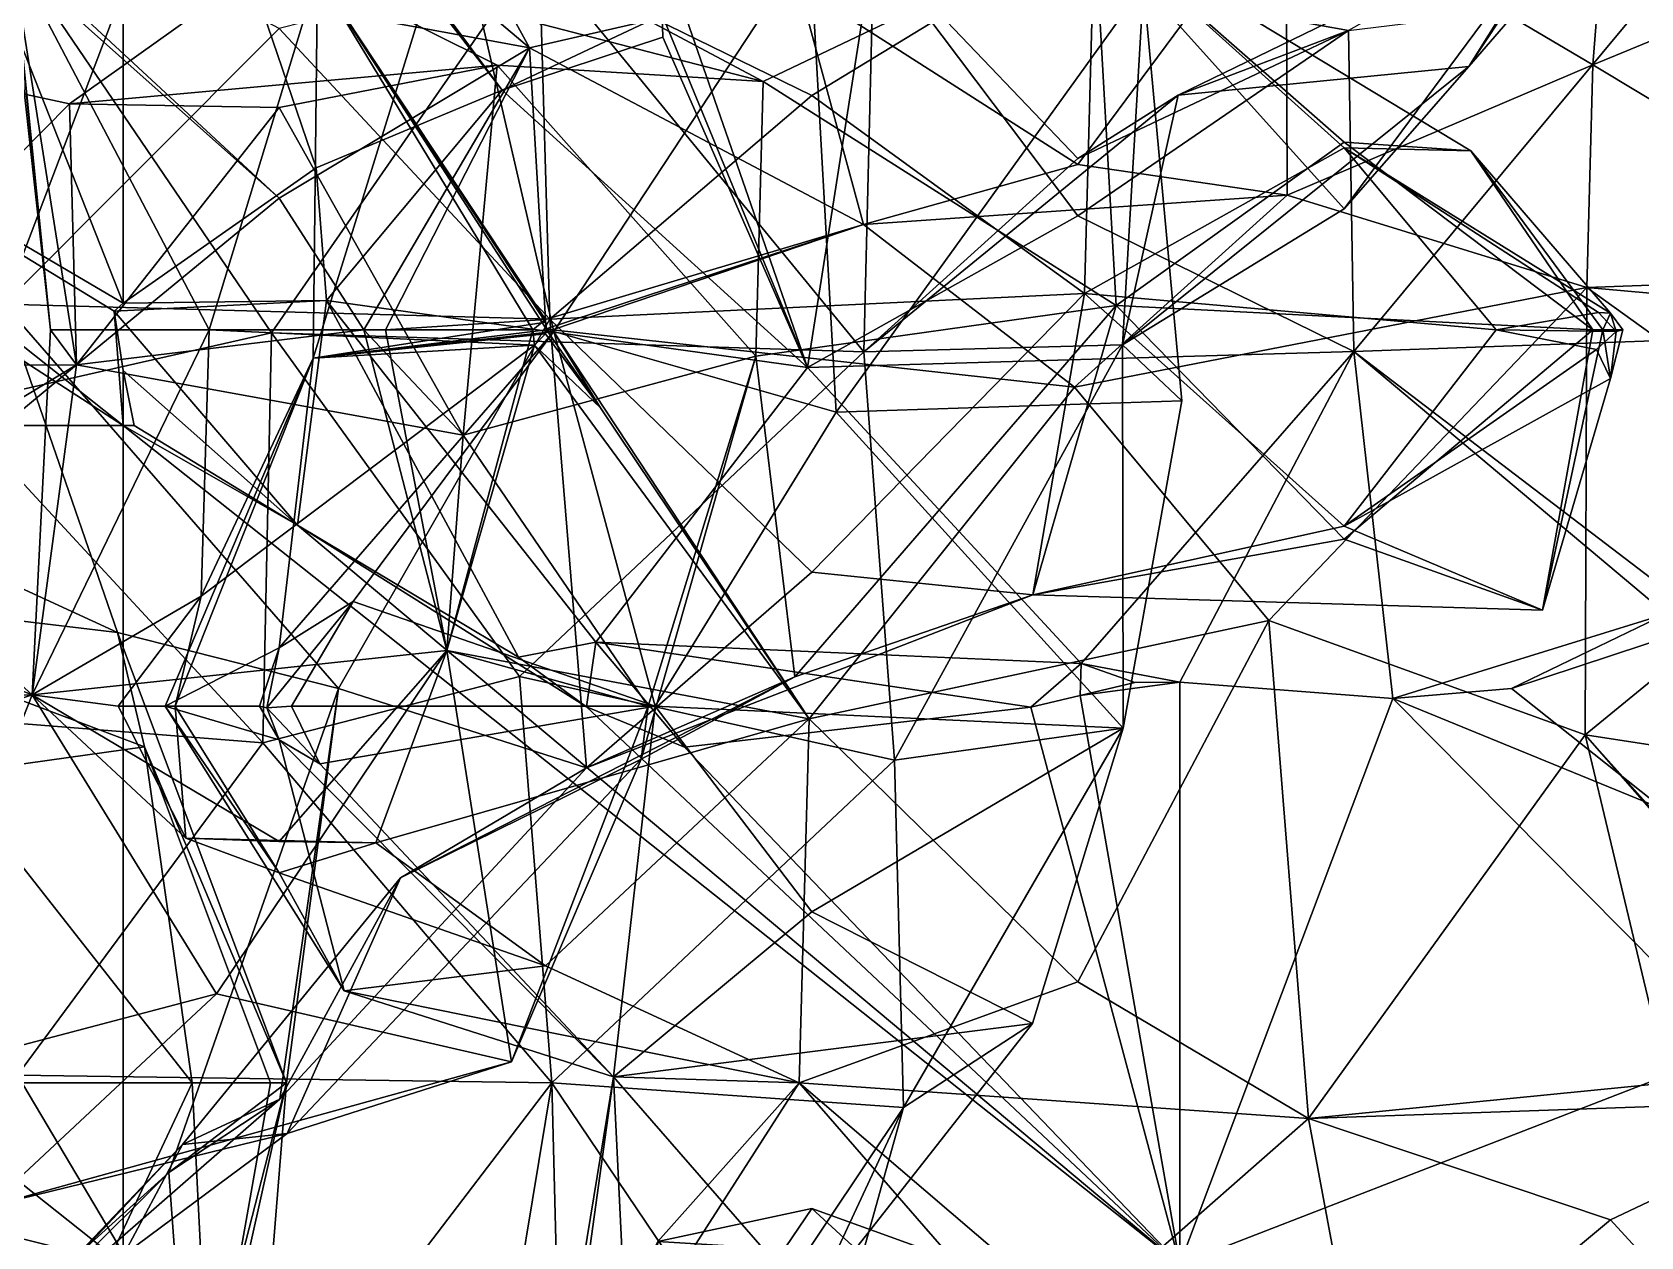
# Model space of a CAD drawing. Extents: x 290034 to 295698, y 4553723 to 4561693.
# Drawn here: x 293965.7 to 294041.8, y 4558596.7 to 4558653.7 of the extents above; entities that cross this region are included whole.
import ezdxf

# ---------------------------------------------------------------- set-up
doc = ezdxf.new("R2010")
doc.units = 0
doc.layers.add('Au_ppm_Pref_-_0_2', color=7, linetype='CONTINUOUS')

msp = doc.modelspace()

# ---------------------------------------------------------------- linework, layer by layer
at = {"layer": 'Au_ppm_Pref_-_0_2'}
for points in [[(293976.708, 4558675.925, 1900.851), (293964.893, 4558657.469, 1900.531), (293989.221, 4558652.992, 1898.735)], [(293976.708, 4558675.925, 1900.851), (293989.221, 4558652.992, 1898.735), (293979.833, 4558660.941, 1894.645)], [(293970, 4558674.096, 1946.34), (293970, 4558640.913, 1951.211), (293958.362, 4558670.403, 1946.239)], [(293970, 4558674.096, 1946.34), (293970.647, 4558674.287, 1946.31), (293987.924, 4558650.983, 1949.698)], [(293970, 4558674.096, 1946.34), (293979.135, 4558647.319, 1950.253), (293970, 4558640.913, 1951.211)], [(293970, 4558674.096, 1946.34), (293987.924, 4558650.983, 1949.698), (293979.135, 4558647.319, 1950.253)], [(293970.647, 4558674.287, 1946.31), (293995.504, 4558654.558, 1949.159), (293987.924, 4558650.983, 1949.698)], [(294025.022, 4558660.775, 1895.67), (294039.53, 4558652.185, 1900.219), (294041.285, 4558674.402, 1895.723)], [(294039.53, 4558652.185, 1900.219), (294053.964, 4558658.155, 1895.156), (294041.285, 4558674.402, 1895.723)], [(293958.362, 4558670.403, 1946.239), (293970, 4558640.913, 1951.211), (293941.773, 4558657.519, 1947.215)], [(294033.662, 4558652.11, 1931.171), (294046.381, 4558666.793, 1930.281), (294038.856, 4558659.971, 1936.368)], [(294046.381, 4558666.793, 1930.281), (294033.662, 4558652.11, 1931.171), (294038.592, 4558659.973, 1926.016)], [(294001.963, 4558655.93, 1894.26), (293979.833, 4558660.941, 1894.645), (293989.221, 4558652.992, 1898.735)], [(294025.022, 4558660.775, 1895.67), (294001.963, 4558655.93, 1894.26), (294015.176, 4558647.469, 1897.251)], [(294025.022, 4558660.775, 1895.67), (294015.176, 4558647.469, 1897.251), (294025.081, 4558646.026, 1901.439)], [(294025.022, 4558660.775, 1895.67), (294025.081, 4558646.026, 1901.439), (294039.53, 4558652.185, 1900.219)], [(293985.675, 4558659.871, 1913.969), (293978.984, 4558638.303, 1911.864), (293979.201, 4558656.466, 1905.962)], [(293990.379, 4558639.572, 1918.118), (293978.984, 4558638.303, 1911.864), (293985.675, 4558659.871, 1913.969)], [(294002.487, 4558657.977, 1917.689), (293990.379, 4558639.572, 1918.118), (293985.675, 4558659.871, 1913.969)], [(294038.592, 4558659.973, 1926.016), (294027.775, 4558645.379, 1926.251), (294018.282, 4558655.939, 1924.163)], [(294019.924, 4558650.754, 1936.22), (294038.856, 4558659.971, 1936.368), (294027.975, 4558653.816, 1941.754)], [(294019.924, 4558650.754, 1936.22), (294033.662, 4558652.11, 1931.171), (294038.856, 4558659.971, 1936.368)], [(294027.775, 4558645.379, 1926.251), (294038.592, 4558659.973, 1926.016), (294033.662, 4558652.11, 1931.171)], [(294015.958, 4558658.887, 1876.872), (294000.284, 4558651.407, 1881.826), (293989.693, 4558657.046, 1876.874)], [(293989.693, 4558657.046, 1876.874), (294002.577, 4558650.743, 1873.129), (294015.958, 4558658.887, 1876.872)], [(294000.284, 4558651.407, 1881.826), (294015.958, 4558658.887, 1876.872), (294016.99, 4558640.804, 1883.827)], [(294015.481, 4558641.365, 1871.937), (294015.958, 4558658.887, 1876.872), (294002.577, 4558650.743, 1873.129)], [(294027.775, 4558648.258, 1873.958), (294015.958, 4558658.887, 1876.872), (294015.481, 4558641.365, 1871.937)], [(294027.775, 4558648.258, 1873.958), (294033.763, 4558648.118, 1876.827), (294015.958, 4558658.887, 1876.872)], [(294015.958, 4558658.887, 1876.872), (294027.775, 4558648.53, 1879.786), (294016.99, 4558640.804, 1883.827)], [(294027.775, 4558648.53, 1879.786), (294015.958, 4558658.887, 1876.872), (294033.763, 4558648.118, 1876.827)], [(293989.526, 4558657.551, 1936.265), (294005.043, 4558638.607, 1937.056), (294005.515, 4558657.86, 1941.977)], [(294003.728, 4558635.754, 1922.5), (293990.379, 4558639.572, 1918.118), (294002.487, 4558657.977, 1917.689)], [(294005.515, 4558657.86, 1941.977), (294002.38, 4558637.86, 1947.279), (293995.453, 4558657.829, 1948.666)], [(294002.38, 4558637.86, 1947.279), (294005.515, 4558657.86, 1941.977), (294015.176, 4558645.037, 1943.955)], [(294003.728, 4558635.754, 1922.5), (294002.487, 4558657.977, 1917.689), (294018.282, 4558655.939, 1924.163)], [(294005.043, 4558638.607, 1937.056), (294015.176, 4558647.755, 1939.458), (294005.515, 4558657.86, 1941.977)], [(294027.975, 4558653.816, 1941.754), (294015.176, 4558645.037, 1943.955), (294005.515, 4558657.86, 1941.977)], [(294015.176, 4558647.755, 1939.458), (294027.975, 4558653.816, 1941.754), (294005.515, 4558657.86, 1941.977)], [(294053.964, 4558658.155, 1895.156), (294039.53, 4558652.185, 1900.219), (294056.038, 4558642.271, 1900.476)], [(293970, 4558635.115, 1952.063), (293939.52, 4558654.862, 1947.734), (293941.773, 4558657.519, 1947.215)], [(293941.773, 4558657.519, 1947.215), (293970, 4558640.913, 1951.211), (293969.577, 4558640.524, 1951.245)], [(293969.577, 4558640.524, 1951.245), (293970, 4558635.115, 1952.063), (293941.773, 4558657.519, 1947.215)], [(293952.633, 4558656.827, 1871.002), (293964.372, 4558640.862, 1870.401), (293970.675, 4558657.469, 1874.047)], [(293977.299, 4558657.358, 1882.737), (293955.383, 4558652.94, 1882.766), (293958.981, 4558657.469, 1879.56)], [(293955.383, 4558652.94, 1882.766), (293977.299, 4558657.358, 1882.737), (293967.456, 4558650.342, 1887.591)], [(293964.372, 4558640.862, 1870.401), (293977.379, 4558653.907, 1872.075), (293970.675, 4558657.469, 1874.047)], [(293966.559, 4558639.651, 1900.584), (293964.621, 4558657.245, 1900.584), (293964.779, 4558657.362, 1900.62)], [(293966.559, 4558639.651, 1900.584), (293964.779, 4558657.115, 1900.466), (293964.621, 4558657.245, 1900.584)], [(293964.779, 4558657.115, 1900.466), (293977.379, 4558645.874, 1898.51), (293964.893, 4558657.469, 1900.531)], [(293966.559, 4558639.651, 1900.584), (293964.779, 4558657.362, 1900.62), (293974.063, 4558639.651, 1902.147)], [(293964.779, 4558657.362, 1900.62), (293979.201, 4558656.466, 1905.962), (293974.063, 4558639.651, 1902.147)], [(293966.559, 4558639.651, 1900.584), (293967.795, 4558637.987, 1894.808), (293964.779, 4558657.115, 1900.466)], [(293964.779, 4558657.115, 1900.466), (293967.795, 4558637.987, 1894.808), (293977.379, 4558645.874, 1898.51)], [(293977.379, 4558645.874, 1898.51), (293989.221, 4558652.992, 1898.735), (293964.893, 4558657.469, 1900.531)], [(293989.526, 4558657.551, 1936.265), (293965.217, 4558656.873, 1936.113), (293977.021, 4558639.508, 1936.27)], [(293987.699, 4558652.173, 1888.014), (293967.456, 4558650.342, 1887.591), (293977.299, 4558657.358, 1882.737)], [(293989.526, 4558657.551, 1936.265), (293977.021, 4558639.508, 1936.27), (294005.043, 4558638.607, 1937.056)], [(293977.299, 4558657.358, 1882.737), (294000.284, 4558651.407, 1881.826), (293987.699, 4558652.173, 1888.014)], [(294000.284, 4558651.407, 1881.826), (293977.299, 4558657.358, 1882.737), (293989.693, 4558657.046, 1876.874)], [(293995.453, 4558657.829, 1948.666), (294002.38, 4558637.86, 1947.279), (293995.504, 4558654.558, 1949.159)], [(293961.84, 4558636.062, 1932.862), (293977.021, 4558639.508, 1936.27), (293965.217, 4558656.873, 1936.113)], [(293989.382, 4558639.651, 1906.242), (293974.063, 4558639.651, 1902.147), (293979.201, 4558656.466, 1905.962)], [(293977.379, 4558653.907, 1872.075), (293990.184, 4558640.145, 1870.978), (293989.693, 4558657.046, 1876.874)], [(293989.978, 4558640.017, 1906.645), (293979.201, 4558656.466, 1905.962), (293978.984, 4558638.303, 1911.864)], [(293989.978, 4558640.017, 1906.645), (293990.01, 4558639.696, 1906.523), (293979.201, 4558656.466, 1905.962)], [(293989.978, 4558640.142, 1906.36), (293989.382, 4558639.651, 1906.242), (293979.201, 4558656.466, 1905.962)], [(293990.01, 4558639.696, 1906.523), (293989.978, 4558640.142, 1906.36), (293979.201, 4558656.466, 1905.962)], [(293989.693, 4558657.046, 1876.874), (293990.184, 4558640.145, 1870.978), (294002.577, 4558650.743, 1873.129)], [(294005.022, 4558644.627, 1901.09), (294001.963, 4558655.93, 1894.26), (293989.221, 4558652.992, 1898.735)], [(294005.022, 4558644.627, 1901.09), (294015.176, 4558647.469, 1897.251), (294001.963, 4558655.93, 1894.26)], [(294018.282, 4558655.939, 1924.163), (294020.09, 4558636.293, 1924.341), (294003.728, 4558635.754, 1922.5)], [(294017.279, 4558638.937, 1930.168), (294018.282, 4558655.939, 1924.163), (294027.775, 4558645.379, 1926.251)], [(294017.279, 4558638.937, 1930.168), (294020.09, 4558636.293, 1924.341), (294018.282, 4558655.939, 1924.163)], [(294042.33, 4558655.574, 1946.545), (294028.221, 4558638.624, 1947.727), (294027.975, 4558653.816, 1941.754)], [(294042.33, 4558655.574, 1946.545), (294053.026, 4558639.506, 1949.274), (294028.221, 4558638.624, 1947.727)], [(293970, 4558635.115, 1952.063), (293920, 4558635.115, 1951.557), (293939.52, 4558654.862, 1947.734)], [(293987.924, 4558650.983, 1949.698), (293995.504, 4558654.558, 1949.159), (293995.527, 4558653.501, 1949.314)], [(293995.504, 4558654.558, 1949.159), (294002.38, 4558637.86, 1947.279), (293995.527, 4558653.501, 1949.314)], [(293964.372, 4558640.862, 1870.401), (293990.184, 4558640.145, 1870.978), (293977.379, 4558653.907, 1872.075)], [(294002.38, 4558637.86, 1947.279), (293987.924, 4558650.983, 1949.698), (293995.527, 4558653.501, 1949.314)], [(294028.221, 4558638.624, 1947.727), (294015.176, 4558645.037, 1943.955), (294027.975, 4558653.816, 1941.754)], [(294027.975, 4558653.816, 1941.754), (294015.176, 4558647.755, 1939.458), (294019.924, 4558650.754, 1936.22)], [(293955.383, 4558652.94, 1882.766), (293967.456, 4558650.342, 1887.591), (293955.169, 4558637.911, 1887.961)], [(293981.38, 4558639.651, 1898.698), (293989.221, 4558652.992, 1898.735), (293977.379, 4558645.874, 1898.51)], [(293982.415, 4558639.651, 1900.584), (293989.221, 4558652.992, 1898.735), (293981.38, 4558639.651, 1898.698)], [(293989.978, 4558640.142, 1906.36), (293989.221, 4558652.992, 1898.735), (293982.415, 4558639.651, 1900.584)], [(293989.978, 4558640.142, 1906.36), (294005.022, 4558644.627, 1901.09), (293989.221, 4558652.992, 1898.735)], [(293967.456, 4558650.342, 1887.591), (293987.699, 4558652.173, 1888.014), (293977.379, 4558650.171, 1892.212)], [(293987.699, 4558652.173, 1888.014), (293986.085, 4558634.664, 1893.057), (293977.379, 4558650.171, 1892.212)], [(293987.699, 4558652.173, 1888.014), (293999.933, 4558638.397, 1887.775), (293986.085, 4558634.664, 1893.057)], [(293999.933, 4558638.397, 1887.775), (293987.699, 4558652.173, 1888.014), (294000.284, 4558651.407, 1881.826)], [(294017.279, 4558638.937, 1930.168), (294033.662, 4558652.11, 1931.171), (294019.924, 4558650.754, 1936.22)], [(294017.279, 4558638.937, 1930.168), (294027.775, 4558645.379, 1926.251), (294033.662, 4558652.11, 1931.171)], [(294039.253, 4558641.658, 1907.239), (294039.53, 4558652.185, 1900.219), (294025.081, 4558646.026, 1901.439)], [(294039.253, 4558641.658, 1907.239), (294056.038, 4558642.271, 1900.476), (294039.53, 4558652.185, 1900.219)], [(293999.933, 4558638.397, 1887.775), (294000.284, 4558651.407, 1881.826), (294016.99, 4558640.804, 1883.827)], [(293967.795, 4558637.987, 1894.808), (293955.169, 4558637.911, 1887.961), (293967.456, 4558650.342, 1887.591)], [(293967.795, 4558637.987, 1894.808), (293967.456, 4558650.342, 1887.591), (293977.379, 4558650.171, 1892.212)], [(293979.624, 4558641.036, 1949.44), (293979.135, 4558647.319, 1950.253), (293987.924, 4558650.983, 1949.698)], [(294002.38, 4558637.86, 1947.279), (293979.624, 4558641.036, 1949.44), (293987.924, 4558650.983, 1949.698)], [(294002.577, 4558650.743, 1873.129), (293990.184, 4558640.145, 1870.978), (294015.481, 4558641.365, 1871.937)], [(294017.279, 4558638.937, 1930.168), (294019.924, 4558650.754, 1936.22), (294005.043, 4558638.607, 1937.056)], [(294005.043, 4558638.607, 1937.056), (294019.924, 4558650.754, 1936.22), (294015.176, 4558647.755, 1939.458)], [(293967.795, 4558637.987, 1894.808), (293977.379, 4558650.171, 1892.212), (293986.085, 4558634.664, 1893.057)], [(294027.775, 4558648.258, 1873.958), (294015.481, 4558641.365, 1871.937), (294034.965, 4558639.651, 1870.887)], [(294039.544, 4558639.651, 1882.658), (294016.99, 4558640.804, 1883.827), (294027.775, 4558648.53, 1879.786)], [(294027.775, 4558648.53, 1879.786), (294033.763, 4558648.118, 1876.827), (294039.544, 4558639.651, 1882.658)], [(294027.775, 4558648.258, 1873.958), (294034.965, 4558639.651, 1870.887), (294039.802, 4558640.46, 1870.887)], [(294027.775, 4558648.258, 1873.958), (294039.802, 4558640.46, 1870.887), (294040.375, 4558640.436, 1871.149)], [(294027.775, 4558648.258, 1873.958), (294040.375, 4558640.436, 1871.149), (294033.763, 4558648.118, 1876.827)], [(294033.763, 4558648.118, 1876.827), (294040.01, 4558639.651, 1876.827), (294039.544, 4558639.651, 1882.658)], [(294040.375, 4558640.436, 1871.149), (294040.01, 4558639.651, 1876.827), (294033.763, 4558648.118, 1876.827)], [(293979.135, 4558647.319, 1950.253), (293979.624, 4558641.036, 1949.44), (293970, 4558640.913, 1951.211)], [(294025.081, 4558646.026, 1901.439), (294015.176, 4558647.469, 1897.251), (294005.022, 4558644.627, 1901.09)], [(293967.795, 4558637.987, 1894.808), (293981.38, 4558639.651, 1898.698), (293977.379, 4558645.874, 1898.51)], [(294005.022, 4558644.627, 1901.09), (294015.005, 4558636.934, 1903.813), (294025.081, 4558646.026, 1901.439)], [(294039.253, 4558641.658, 1907.239), (294025.081, 4558646.026, 1901.439), (294015.005, 4558636.934, 1903.813)], [(294002.38, 4558637.86, 1947.279), (294015.176, 4558645.037, 1943.955), (294028.221, 4558638.624, 1947.727)], [(293989.978, 4558640.142, 1906.36), (293990.01, 4558639.696, 1906.523), (294005.022, 4558644.627, 1901.09)], [(293990.317, 4558639.651, 1906.523), (294005.022, 4558644.627, 1901.09), (293990.01, 4558639.696, 1906.523)], [(293990.317, 4558639.651, 1906.523), (294015.005, 4558636.934, 1903.813), (294005.022, 4558644.627, 1901.09)], [(294039.253, 4558641.658, 1907.239), (294065.909, 4558639.263, 1906.448), (294056.038, 4558642.271, 1900.476)], [(294002.577, 4558628.177, 1873.002), (294015.481, 4558641.365, 1871.937), (293990.184, 4558640.145, 1870.978)], [(294002.577, 4558628.177, 1873.002), (294013.036, 4558627.099, 1877.558), (294015.481, 4558641.365, 1871.937)], [(294015.481, 4558641.365, 1871.937), (294013.036, 4558627.099, 1877.558), (294027.775, 4558630.354, 1873.728)], [(294039.253, 4558641.658, 1907.239), (294015.005, 4558636.934, 1903.813), (294024.211, 4558625.897, 1907.583)], [(294034.965, 4558639.651, 1870.887), (294015.481, 4558641.365, 1871.937), (294027.775, 4558630.354, 1873.728)], [(294039.253, 4558641.658, 1907.239), (294024.211, 4558625.897, 1907.583), (294039.167, 4558620.481, 1911.649)], [(294039.253, 4558641.658, 1907.239), (294039.167, 4558620.481, 1911.649), (294052.974, 4558631.78, 1909.839)], [(294039.253, 4558641.658, 1907.239), (294052.974, 4558631.78, 1909.839), (294065.909, 4558639.263, 1906.448)], [(293969.732, 4558625.324, 1863.697), (293964.372, 4558640.862, 1870.401), (293952.563, 4558633.232, 1864.31)], [(293980.185, 4558622.665, 1870.066), (293964.372, 4558640.862, 1870.401), (293969.732, 4558625.324, 1863.697)], [(293980.185, 4558622.665, 1870.066), (293990.184, 4558640.145, 1870.978), (293964.372, 4558640.862, 1870.401)], [(293969.577, 4558640.524, 1951.245), (293979.624, 4558641.036, 1949.44), (293978.249, 4558630.403, 1951.597)], [(293979.624, 4558641.036, 1949.44), (293969.577, 4558640.524, 1951.245), (293970, 4558640.913, 1951.211)], [(293969.577, 4558640.524, 1951.245), (293970, 4558637.719, 1951.68), (293970, 4558635.115, 1952.063)], [(293970, 4558637.719, 1951.68), (293969.577, 4558640.524, 1951.245), (293978.249, 4558630.403, 1951.597)], [(293978.249, 4558630.403, 1951.597), (293979.624, 4558641.036, 1949.44), (293988.7, 4558624.157, 1950.981)], [(293979.624, 4558641.036, 1949.44), (293992.371, 4558624.867, 1950.238), (293988.7, 4558624.157, 1950.981)], [(294002.38, 4558637.86, 1947.279), (293992.371, 4558624.867, 1950.238), (293979.624, 4558641.036, 1949.44)], [(294001.777, 4558623.222, 1882.633), (293999.933, 4558638.397, 1887.775), (294016.99, 4558640.804, 1883.827)], [(294001.777, 4558623.222, 1882.633), (294016.99, 4558640.804, 1883.827), (294013.036, 4558627.099, 1877.558)], [(294013.036, 4558627.099, 1877.558), (294016.99, 4558640.804, 1883.827), (294027.775, 4558629.74, 1880.13)], [(294027.775, 4558629.74, 1880.13), (294016.99, 4558640.804, 1883.827), (294039.544, 4558639.651, 1882.658)], [(294039.802, 4558640.46, 1870.887), (294034.965, 4558639.651, 1870.887), (294040.643, 4558639.574, 1870.633)], [(294039.802, 4558640.46, 1870.887), (294040.643, 4558639.574, 1870.633), (294040.375, 4558640.436, 1871.149)], [(294040.375, 4558640.436, 1871.149), (294040.952, 4558639.651, 1871.16), (294040.01, 4558639.651, 1876.827)], [(294040.375, 4558640.436, 1871.149), (294040.643, 4558639.574, 1870.633), (294040.952, 4558639.651, 1871.16)], [(293966.559, 4558639.651, 1900.584), (293974.063, 4558639.651, 1902.147), (293965.699, 4558622.38, 1900.017)], [(293966.559, 4558639.651, 1900.584), (293965.699, 4558622.38, 1900.017), (293967.795, 4558637.987, 1894.808)], [(293974.063, 4558639.651, 1902.147), (293973.695, 4558627.042, 1906.523), (293965.699, 4558622.38, 1900.017)], [(293967.795, 4558637.987, 1894.808), (293986.085, 4558634.664, 1893.057), (293981.38, 4558639.651, 1898.698)], [(293989.459, 4558638.918, 1906.523), (293973.695, 4558627.042, 1906.523), (293974.063, 4558639.651, 1902.147)], [(293989.459, 4558638.918, 1906.523), (293974.063, 4558639.651, 1902.147), (293989.382, 4558639.651, 1906.242)], [(293990.026, 4558639.651, 1906.546), (293989.978, 4558640.017, 1906.645), (293978.984, 4558638.303, 1911.864)], [(293989.978, 4558639.457, 1906.588), (293990.026, 4558639.651, 1906.546), (293978.984, 4558638.303, 1911.864)], [(293980.185, 4558622.665, 1870.066), (293991.919, 4558618.912, 1876.018), (293990.184, 4558640.145, 1870.978)], [(293982.415, 4558639.651, 1900.584), (293981.38, 4558639.651, 1898.698), (293985.308, 4558624.475, 1900.883)], [(293985.308, 4558624.475, 1900.883), (293981.38, 4558639.651, 1898.698), (293986.085, 4558634.664, 1893.057)], [(293989.978, 4558640.142, 1906.36), (293982.415, 4558639.651, 1900.584), (293989.382, 4558639.651, 1906.242)], [(293989.382, 4558639.651, 1906.242), (293982.415, 4558639.651, 1900.584), (293985.308, 4558624.475, 1900.883)], [(293989.459, 4558638.918, 1906.523), (293989.382, 4558639.651, 1906.242), (293985.308, 4558624.475, 1900.883)], [(293990.01, 4558639.696, 1906.523), (293989.978, 4558640.017, 1906.645), (293990.026, 4558639.651, 1906.546)], [(293992.586, 4558635.962, 1906.523), (293990.026, 4558639.651, 1906.546), (293989.978, 4558639.457, 1906.588)], [(293990.01, 4558639.696, 1906.523), (293990.026, 4558639.651, 1906.546), (293990.317, 4558639.651, 1906.523)], [(293990.317, 4558639.651, 1906.523), (293990.026, 4558639.651, 1906.546), (293992.586, 4558635.962, 1906.523)], [(293990.184, 4558640.145, 1870.978), (293991.919, 4558618.912, 1876.018), (294002.577, 4558628.177, 1873.002)], [(293990.317, 4558639.651, 1906.523), (293992.586, 4558635.962, 1906.523), (294002.462, 4558621.242, 1906.184)], [(293990.317, 4558639.651, 1906.523), (294002.462, 4558621.242, 1906.184), (294015.005, 4558636.934, 1903.813)], [(294034.965, 4558639.651, 1870.887), (294027.775, 4558630.354, 1873.728), (294039.712, 4558638.713, 1870.887)], [(294037.156, 4558626.385, 1876.827), (294027.775, 4558629.74, 1880.13), (294039.544, 4558639.651, 1882.658)], [(294034.965, 4558639.651, 1870.887), (294039.712, 4558638.713, 1870.887), (294040.643, 4558639.574, 1870.633)], [(294040.375, 4558637.349, 1871.655), (294037.156, 4558626.385, 1876.827), (294040.01, 4558639.651, 1876.827)], [(294040.01, 4558639.651, 1876.827), (294037.156, 4558626.385, 1876.827), (294039.544, 4558639.651, 1882.658)], [(294040.375, 4558637.349, 1871.655), (294040.01, 4558639.651, 1876.827), (294040.952, 4558639.651, 1871.16)], [(294040.643, 4558639.574, 1870.633), (294040.375, 4558637.349, 1871.655), (294040.952, 4558639.651, 1871.16)], [(293961.84, 4558636.062, 1932.862), (293976.602, 4558620.105, 1931.223), (293977.021, 4558639.508, 1936.27)], [(293989.459, 4558638.918, 1906.523), (293978.984, 4558638.303, 1911.864), (293973.695, 4558627.042, 1906.523)], [(293977.021, 4558639.508, 1936.27), (293976.602, 4558620.105, 1931.223), (293988.745, 4558623.239, 1935.699)], [(294005.043, 4558638.607, 1937.056), (293977.021, 4558639.508, 1936.27), (293988.745, 4558623.239, 1935.699)], [(293990.379, 4558639.572, 1918.118), (293980.889, 4558626.797, 1918.402), (293977.379, 4558624.592, 1917.482)], [(293990.379, 4558639.572, 1918.118), (293977.379, 4558624.592, 1917.482), (293978.984, 4558638.303, 1911.864)], [(293989.459, 4558638.918, 1906.523), (293989.978, 4558639.457, 1906.588), (293978.984, 4558638.303, 1911.864)], [(293995.175, 4558621.833, 1921.891), (293980.889, 4558626.797, 1918.402), (293990.379, 4558639.572, 1918.118)], [(293989.459, 4558638.918, 1906.523), (293985.308, 4558624.475, 1900.883), (294002.462, 4558621.242, 1906.184)], [(293992.586, 4558635.962, 1906.523), (293989.978, 4558639.457, 1906.588), (293989.459, 4558638.918, 1906.523)], [(293989.459, 4558638.918, 1906.523), (294002.462, 4558621.242, 1906.184), (293992.586, 4558635.962, 1906.523)], [(293995.175, 4558621.833, 1921.891), (293990.379, 4558639.572, 1918.118), (294003.728, 4558635.754, 1922.5)], [(294017.279, 4558638.937, 1930.168), (294005.043, 4558638.607, 1937.056), (294006.498, 4558619.273, 1930.963)], [(294017.279, 4558638.937, 1930.168), (294006.498, 4558619.273, 1930.963), (294017.311, 4558620.801, 1924.118)], [(294017.279, 4558638.937, 1930.168), (294017.311, 4558620.801, 1924.118), (294020.09, 4558636.293, 1924.341)], [(294053.026, 4558639.506, 1949.274), (294043.797, 4558626.748, 1950.755), (294028.221, 4558638.624, 1947.727)], [(294040.643, 4558639.574, 1870.633), (294039.712, 4558638.713, 1870.887), (294040.375, 4558637.349, 1871.655)], [(293977.379, 4558624.592, 1917.482), (293971.985, 4558621.833, 1912.463), (293978.984, 4558638.303, 1911.864)], [(293978.984, 4558638.303, 1911.864), (293971.985, 4558621.833, 1912.463), (293972.457, 4558621.833, 1908.843)], [(293973.695, 4558627.042, 1906.523), (293978.984, 4558638.303, 1911.864), (293972.457, 4558621.833, 1908.843)], [(293999.933, 4558638.397, 1887.775), (293994.832, 4558621.833, 1893.67), (293986.085, 4558634.664, 1893.057)], [(294005.043, 4558638.607, 1937.056), (293988.745, 4558623.239, 1935.699), (294006.498, 4558619.273, 1930.963)], [(293999.933, 4558638.397, 1887.775), (293994.51, 4558619.324, 1888.184), (293994.832, 4558621.833, 1893.67)], [(293994.51, 4558619.324, 1888.184), (293999.933, 4558638.397, 1887.775), (294001.777, 4558623.222, 1882.633)], [(294002.38, 4558637.86, 1947.279), (294028.221, 4558638.624, 1947.727), (294015.32, 4558623.848, 1950.637)], [(294015.32, 4558623.848, 1950.637), (294028.221, 4558638.624, 1947.727), (294020, 4558622.974, 1950.807)], [(294020, 4558622.974, 1950.807), (294028.221, 4558638.624, 1947.727), (294030.078, 4558622.194, 1950.957)], [(294040.375, 4558637.349, 1871.655), (294039.712, 4558638.713, 1870.887), (294027.775, 4558630.354, 1873.728)], [(294028.221, 4558638.624, 1947.727), (294043.003, 4558626.205, 1950.791), (294030.078, 4558622.194, 1950.957)], [(294028.221, 4558638.624, 1947.727), (294043.797, 4558626.748, 1950.755), (294043.003, 4558626.205, 1950.791)], [(293967.795, 4558637.987, 1894.808), (293957.681, 4558629.612, 1894.645), (293952.18, 4558628.541, 1892.409)], [(293967.795, 4558637.987, 1894.808), (293952.18, 4558628.541, 1892.409), (293955.169, 4558637.911, 1887.961)], [(293957.681, 4558629.612, 1894.645), (293967.795, 4558637.987, 1894.808), (293965.699, 4558622.38, 1900.017)], [(293970.526, 4558635.115, 1952.062), (293970, 4558635.115, 1952.063), (293970, 4558637.719, 1951.68)], [(293970.526, 4558635.115, 1952.062), (293970, 4558637.719, 1951.68), (293978.249, 4558630.403, 1951.597)], [(294002.38, 4558637.86, 1947.279), (294015.32, 4558623.848, 1950.637), (293992.371, 4558624.867, 1950.238)], [(294040.375, 4558637.349, 1871.655), (294027.775, 4558630.354, 1873.728), (294037.156, 4558626.385, 1876.827)], [(294024.211, 4558625.897, 1907.583), (294015.005, 4558636.934, 1903.813), (294002.462, 4558621.242, 1906.184)], [(293961.84, 4558636.062, 1932.862), (293953.386, 4558621.953, 1932.167), (293976.602, 4558620.105, 1931.223)], [(294003.728, 4558635.754, 1922.5), (294020.09, 4558636.293, 1924.341), (294017.311, 4558620.801, 1924.118)], [(293970, 4558595.43, 1949.529), (293930.319, 4558605.408, 1952.909), (293920, 4558635.115, 1951.557)], [(293920, 4558635.115, 1951.557), (293970, 4558635.115, 1952.063), (293970, 4558595.43, 1949.529)], [(293978.249, 4558630.403, 1951.597), (293970, 4558635.115, 1952.063), (293970.526, 4558635.115, 1952.062)], [(294020, 4558595.43, 1948.179), (293970, 4558635.115, 1952.063), (293978.249, 4558630.403, 1951.597)], [(294020, 4558595.43, 1948.179), (293970, 4558595.43, 1949.529), (293970, 4558635.115, 1952.063)], [(293995.175, 4558621.833, 1921.891), (294003.728, 4558635.754, 1922.5), (294017.311, 4558620.801, 1924.118)], [(293985.308, 4558624.475, 1900.883), (293986.085, 4558634.664, 1893.057), (293994.832, 4558621.833, 1893.67)], [(293950.66, 4558627.593, 1857.809), (293969.732, 4558625.324, 1863.697), (293952.563, 4558633.232, 1864.31)], [(294057.76, 4558617.624, 1907.376), (294052.974, 4558631.78, 1909.839), (294039.167, 4558620.481, 1911.649)], [(293988.7, 4558624.157, 1950.981), (293991.919, 4558621.798, 1950.75), (293978.249, 4558630.403, 1951.597)], [(294020, 4558595.43, 1948.179), (293978.249, 4558630.403, 1951.597), (293991.919, 4558621.798, 1950.75)], [(294013.036, 4558627.099, 1877.558), (294037.156, 4558626.385, 1876.827), (294027.775, 4558630.354, 1873.728)], [(294013.036, 4558627.099, 1877.558), (294027.775, 4558629.74, 1880.13), (294037.156, 4558626.385, 1876.827)], [(293952.18, 4558627.664, 1896.588), (293957.681, 4558629.612, 1894.645), (293965.699, 4558622.38, 1900.017)], [(294002.577, 4558628.177, 1873.002), (293991.919, 4558618.912, 1876.018), (294013.036, 4558627.099, 1877.558)], [(293946.211, 4558621.833, 1897.458), (293952.18, 4558627.664, 1896.588), (293965.699, 4558622.38, 1900.017)], [(293971.009, 4558619.906, 1859.009), (293969.732, 4558625.324, 1863.697), (293950.66, 4558627.593, 1857.809)], [(293971.009, 4558619.906, 1859.009), (293950.66, 4558627.593, 1857.809), (293961.777, 4558618.625, 1854.213)], [(293969.761, 4558621.833, 1906.523), (293965.699, 4558622.38, 1900.017), (293973.695, 4558627.042, 1906.523)], [(293969.761, 4558621.833, 1906.523), (293973.695, 4558627.042, 1906.523), (293972.457, 4558621.833, 1908.843)], [(293977.966, 4558621.833, 1918.679), (293976.801, 4558621.757, 1918.559), (293980.889, 4558626.797, 1918.402)], [(293980.889, 4558626.797, 1918.402), (293976.801, 4558621.757, 1918.559), (293977.379, 4558624.592, 1917.482)], [(293995.175, 4558621.833, 1921.891), (293977.966, 4558621.833, 1918.679), (293980.889, 4558626.797, 1918.402)], [(294001.777, 4558623.222, 1882.633), (294013.036, 4558627.099, 1877.558), (293991.919, 4558618.912, 1876.018)], [(294024.211, 4558625.897, 1907.583), (294002.462, 4558621.242, 1906.184), (294015.176, 4558608.789, 1908.115)], [(294026.082, 4558602.329, 1913.179), (294024.211, 4558625.897, 1907.583), (294015.176, 4558608.789, 1908.115)], [(294026.082, 4558602.329, 1913.179), (294039.167, 4558620.481, 1911.649), (294024.211, 4558625.897, 1907.583)], [(294030.078, 4558622.194, 1950.957), (294043.003, 4558626.205, 1950.791), (294035.684, 4558622.667, 1951.128)], [(294043.003, 4558626.205, 1950.791), (294043.578, 4558625.28, 1950.757), (294035.684, 4558622.667, 1951.128)], [(293980.185, 4558622.665, 1870.066), (293969.732, 4558625.324, 1863.697), (293977.73, 4558604.008, 1864.818)], [(293977.73, 4558604.008, 1864.818), (293969.732, 4558625.324, 1863.697), (293971.009, 4558619.906, 1859.009)], [(294042.897, 4558616.942, 1950.742), (294035.684, 4558622.667, 1951.128), (294043.578, 4558625.28, 1950.757)], [(293985.308, 4558624.475, 1900.883), (293965.699, 4558622.38, 1900.017), (293977.379, 4558615.432, 1904.39)], [(293985.308, 4558624.475, 1900.883), (293974.417, 4558608.223, 1897.785), (293965.699, 4558622.38, 1900.017)], [(293977.379, 4558624.592, 1917.482), (293976.452, 4558621.833, 1917.965), (293971.985, 4558621.833, 1912.463)], [(293988.38, 4558605.008, 1894.369), (293974.417, 4558608.223, 1897.785), (293985.308, 4558624.475, 1900.883)], [(293976.801, 4558621.757, 1918.559), (293976.452, 4558621.833, 1917.965), (293977.379, 4558624.592, 1917.482)], [(293981.953, 4558615.364, 1906.523), (293985.308, 4558624.475, 1900.883), (293977.379, 4558615.432, 1904.39)], [(293981.953, 4558615.364, 1906.523), (294002.462, 4558621.242, 1906.184), (293985.308, 4558624.475, 1900.883)], [(293988.38, 4558605.008, 1894.369), (293985.308, 4558624.475, 1900.883), (293994.832, 4558621.833, 1893.67)], [(293992.371, 4558624.867, 1950.238), (293991.919, 4558621.798, 1950.75), (293988.7, 4558624.157, 1950.981)], [(293991.919, 4558621.798, 1950.75), (293992.371, 4558624.867, 1950.238), (293996.565, 4558619.899, 1950.559)], [(293996.565, 4558619.899, 1950.559), (293992.371, 4558624.867, 1950.238), (294012.953, 4558621.792, 1950.708)], [(294012.953, 4558621.792, 1950.708), (293992.371, 4558624.867, 1950.238), (294015.32, 4558623.848, 1950.637)], [(294012.953, 4558621.792, 1950.708), (294015.32, 4558623.848, 1950.637), (294015.273, 4558622.337, 1950.756)], [(294015.32, 4558623.848, 1950.637), (294017.863, 4558622.962, 1950.81), (294015.273, 4558622.337, 1950.756)], [(294017.863, 4558622.962, 1950.81), (294015.32, 4558623.848, 1950.637), (294020, 4558622.974, 1950.807)], [(293976.602, 4558620.105, 1931.223), (293990.285, 4558604.015, 1931.137), (293988.745, 4558623.239, 1935.699)], [(293983.124, 4558613.707, 1882.766), (293994.51, 4558619.324, 1888.184), (294001.777, 4558623.222, 1882.633)], [(293991.919, 4558618.912, 1876.018), (293983.124, 4558613.707, 1882.766), (294001.777, 4558623.222, 1882.633)], [(294006.498, 4558619.273, 1930.963), (293988.745, 4558623.239, 1935.699), (293990.285, 4558604.015, 1931.137)], [(294020, 4558622.974, 1950.807), (294015.273, 4558622.337, 1950.756), (294017.863, 4558622.962, 1950.81)], [(294020, 4558622.974, 1950.807), (294020, 4558595.43, 1948.179), (294015.273, 4558622.337, 1950.756)], [(294030.078, 4558622.194, 1950.957), (294020, 4558595.43, 1948.179), (294020, 4558622.974, 1950.807)], [(293946.211, 4558621.833, 1897.458), (293965.699, 4558622.38, 1900.017), (293952.18, 4558617.921, 1895.949)], [(293965.699, 4558622.38, 1900.017), (293958.441, 4558604.015, 1897.632), (293952.18, 4558617.921, 1895.949)], [(293974.417, 4558608.223, 1897.785), (293958.441, 4558604.015, 1897.632), (293965.699, 4558622.38, 1900.017)], [(293969.761, 4558621.833, 1906.523), (293972.958, 4558615.581, 1906.523), (293965.699, 4558622.38, 1900.017)], [(293972.958, 4558615.581, 1906.523), (293977.379, 4558615.432, 1904.39), (293965.699, 4558622.38, 1900.017)], [(293972.162, 4558599.761, 1870.887), (293977.415, 4558603.232, 1876.745), (293980.185, 4558622.665, 1870.066)], [(293980.185, 4558622.665, 1870.066), (293977.73, 4558604.008, 1864.818), (293972.162, 4558599.761, 1870.887)], [(293980.185, 4558622.665, 1870.066), (293977.415, 4558603.232, 1876.745), (293991.919, 4558618.912, 1876.018)], [(294020, 4558595.43, 1948.179), (294012.953, 4558621.792, 1950.708), (294015.273, 4558622.337, 1950.756)], [(294046.439, 4558605.685, 1949.747), (294020, 4558595.43, 1948.179), (294030.078, 4558622.194, 1950.957)], [(294035.684, 4558622.667, 1951.128), (294042.897, 4558616.942, 1950.742), (294030.078, 4558622.194, 1950.957)], [(294042.897, 4558616.942, 1950.742), (294046.439, 4558605.685, 1949.747), (294030.078, 4558622.194, 1950.957)], [(293953.386, 4558621.953, 1932.167), (293965.006, 4558604.366, 1931.56), (293976.602, 4558620.105, 1931.223)], [(293969.761, 4558621.833, 1906.523), (293972.457, 4558621.833, 1908.843), (293972.958, 4558615.581, 1906.523)], [(293977.379, 4558620.238, 1917.87), (293980.458, 4558608.369, 1912.463), (293971.985, 4558621.833, 1912.463)], [(293977.379, 4558620.238, 1917.87), (293971.985, 4558621.833, 1912.463), (293976.452, 4558621.833, 1917.965)], [(293971.985, 4558621.833, 1912.463), (293980.458, 4558608.369, 1912.463), (293977.379, 4558613.948, 1909.152)], [(293971.985, 4558621.833, 1912.463), (293977.379, 4558613.948, 1909.152), (293972.457, 4558621.833, 1908.843)], [(293972.457, 4558621.833, 1908.843), (293977.379, 4558613.948, 1909.152), (293972.958, 4558615.581, 1906.523)], [(293976.801, 4558621.757, 1918.559), (293977.379, 4558620.238, 1917.87), (293976.452, 4558621.833, 1917.965)], [(293977.966, 4558621.833, 1918.679), (293979.303, 4558619.111, 1918.402), (293976.801, 4558621.757, 1918.559)], [(293976.801, 4558621.757, 1918.559), (293979.303, 4558619.111, 1918.402), (293977.379, 4558620.238, 1917.87)], [(293995.175, 4558621.833, 1921.891), (293979.303, 4558619.111, 1918.402), (293977.966, 4558621.833, 1918.679)], [(293995.175, 4558621.833, 1921.891), (293993.195, 4558604.292, 1918.179), (293979.303, 4558619.111, 1918.402)], [(293988.38, 4558605.008, 1894.369), (293994.832, 4558621.833, 1893.67), (293994.51, 4558619.324, 1888.184)], [(294020, 4558595.43, 1948.179), (293991.919, 4558621.798, 1950.75), (293996.565, 4558619.899, 1950.559)], [(293995.175, 4558621.833, 1921.891), (294002.577, 4558612.097, 1921.647), (293993.195, 4558604.292, 1918.179)], [(293995.175, 4558621.833, 1921.891), (294017.311, 4558620.801, 1924.118), (294002.577, 4558612.097, 1921.647)], [(294020, 4558595.43, 1948.179), (293996.565, 4558619.899, 1950.559), (294012.953, 4558621.792, 1950.708)], [(294002.462, 4558621.242, 1906.184), (293981.953, 4558615.364, 1906.523), (293989.978, 4558609.548, 1908.368)], [(294002.462, 4558621.242, 1906.184), (293989.978, 4558609.548, 1908.368), (294001.99, 4558604.015, 1912.502)], [(294002.462, 4558621.242, 1906.184), (294001.99, 4558604.015, 1912.502), (294015.176, 4558608.789, 1908.115)], [(294017.311, 4558620.801, 1924.118), (294013.027, 4558606.817, 1920.349), (294002.577, 4558612.097, 1921.647)], [(294006.498, 4558619.273, 1930.963), (294006.926, 4558602.846, 1924.926), (294017.311, 4558620.801, 1924.118)], [(294017.311, 4558620.801, 1924.118), (294006.926, 4558602.846, 1924.926), (294013.027, 4558606.817, 1920.349)], [(293971.009, 4558619.906, 1859.009), (293961.777, 4558618.625, 1854.213), (293973.267, 4558604.015, 1853.497)], [(293976.602, 4558620.105, 1931.223), (293965.006, 4558604.366, 1931.56), (293990.285, 4558604.015, 1931.137)], [(293976.967, 4558604.015, 1859.009), (293977.73, 4558604.008, 1864.818), (293971.009, 4558619.906, 1859.009)], [(293976.967, 4558604.015, 1859.009), (293971.009, 4558619.906, 1859.009), (293973.267, 4558604.015, 1853.497)], [(293977.379, 4558620.238, 1917.87), (293979.303, 4558619.111, 1918.402), (293993.195, 4558604.292, 1918.179)], [(293977.379, 4558620.238, 1917.87), (293993.195, 4558604.292, 1918.179), (293980.458, 4558608.369, 1912.463)], [(294039.167, 4558620.481, 1911.649), (294026.082, 4558602.329, 1913.179), (294043.102, 4558604.015, 1917.343)], [(294039.167, 4558620.481, 1911.649), (294043.102, 4558604.015, 1917.343), (294049.358, 4558609.128, 1912.463)], [(294053.264, 4558604.425, 1912.463), (294057.76, 4558617.624, 1907.376), (294039.167, 4558620.481, 1911.649)], [(294053.264, 4558604.425, 1912.463), (294039.167, 4558620.481, 1911.649), (294049.358, 4558609.128, 1912.463)], [(293988.38, 4558605.008, 1894.369), (293994.51, 4558619.324, 1888.184), (293977.753, 4558601.604, 1888.509)], [(293983.124, 4558613.707, 1882.766), (293977.753, 4558601.604, 1888.509), (293994.51, 4558619.324, 1888.184)], [(293990.285, 4558604.015, 1931.137), (294006.926, 4558602.846, 1924.926), (294006.498, 4558619.273, 1930.963)], [(293973.267, 4558604.015, 1853.497), (293961.777, 4558618.625, 1854.213), (293961.526, 4558604.015, 1848.664)], [(293983.124, 4558613.707, 1882.766), (293991.919, 4558618.912, 1876.018), (293977.415, 4558603.232, 1876.745)], [(293977.379, 4558613.948, 1909.152), (293981.953, 4558615.364, 1906.523), (293972.958, 4558615.581, 1906.523)], [(293981.953, 4558615.364, 1906.523), (293977.379, 4558615.432, 1904.39), (293972.958, 4558615.581, 1906.523)], [(293989.978, 4558609.548, 1908.368), (293981.953, 4558615.364, 1906.523), (293977.379, 4558613.948, 1909.152)], [(293972.805, 4558601.097, 1882.766), (293977.753, 4558601.604, 1888.509), (293983.124, 4558613.707, 1882.766)], [(293983.124, 4558613.707, 1882.766), (293977.415, 4558603.232, 1876.745), (293972.805, 4558601.097, 1882.766)], [(293989.978, 4558609.548, 1908.368), (293977.379, 4558613.948, 1909.152), (293980.458, 4558608.369, 1912.463)], [(294002.577, 4558612.097, 1921.647), (294013.027, 4558606.817, 1920.349), (293993.195, 4558604.292, 1918.179)], [(293989.978, 4558609.548, 1908.368), (293980.458, 4558608.369, 1912.463), (294001.99, 4558604.015, 1912.502)], [(294026.082, 4558602.329, 1913.179), (294015.176, 4558608.789, 1908.115), (294001.99, 4558604.015, 1912.502)], [(293974.417, 4558608.223, 1897.785), (293963.633, 4558598.153, 1894.683), (293958.441, 4558604.015, 1897.632)], [(293988.38, 4558605.008, 1894.369), (293963.633, 4558598.153, 1894.683), (293974.417, 4558608.223, 1897.785)], [(293993.195, 4558604.292, 1918.179), (294001.99, 4558604.015, 1912.502), (293980.458, 4558608.369, 1912.463)], [(294013.027, 4558606.817, 1920.349), (294002.577, 4558593.513, 1920.841), (293993.195, 4558604.292, 1918.179)], [(294006.926, 4558602.846, 1924.926), (294002.577, 4558593.513, 1920.841), (294013.027, 4558606.817, 1920.349)], [(293970, 4558595.43, 1949.529), (293935.706, 4558595.43, 1953.16), (293930.319, 4558605.408, 1952.909)], [(294046.439, 4558605.685, 1949.747), (294047.097, 4558595.43, 1948.783), (294020, 4558595.43, 1948.179)], [(293988.38, 4558605.008, 1894.369), (293977.753, 4558601.604, 1888.509), (293963.633, 4558598.153, 1894.683)], [(293954.296, 4558584.678, 1931.5), (293976.185, 4558585.525, 1931.051), (293965.006, 4558604.366, 1931.56)], [(293973.267, 4558604.015, 1853.497), (293961.526, 4558604.015, 1848.664), (293964.941, 4558586.251, 1853.024)], [(293974.081, 4558587.688, 1859.438), (293973.267, 4558604.015, 1853.497), (293964.941, 4558586.251, 1853.024)], [(293965.006, 4558604.366, 1931.56), (293976.185, 4558585.525, 1931.051), (293990.285, 4558604.015, 1931.137)], [(293972.162, 4558599.761, 1870.887), (293977.73, 4558604.008, 1864.818), (293973.147, 4558586.197, 1868.892)], [(293973.147, 4558586.197, 1868.892), (293977.73, 4558604.008, 1864.818), (293976.297, 4558586.197, 1864.948)], [(293976.967, 4558604.015, 1859.009), (293973.267, 4558604.015, 1853.497), (293974.081, 4558587.688, 1859.438)], [(293976.967, 4558604.015, 1859.009), (293974.081, 4558587.688, 1859.438), (293977.73, 4558604.008, 1864.818)], [(293976.297, 4558586.197, 1864.948), (293977.73, 4558604.008, 1864.818), (293974.081, 4558587.688, 1859.438)], [(293987.843, 4558589.215, 1936.22), (293990.285, 4558604.015, 1931.137), (293976.185, 4558585.525, 1931.051)], [(293990.285, 4558604.015, 1931.137), (293987.843, 4558589.215, 1936.22), (293990.713, 4558587.237, 1936.22)], [(293993.195, 4558604.292, 1918.179), (293994.197, 4558583.798, 1923.553), (293990.236, 4558586.197, 1918.402)], [(293993.195, 4558604.292, 1918.179), (293990.236, 4558586.197, 1918.402), (293990.733, 4558586.467, 1912.391)], [(293990.713, 4558587.237, 1936.22), (294002.283, 4558586.215, 1930.299), (293990.285, 4558604.015, 1931.137)], [(293990.285, 4558604.015, 1931.137), (294002.283, 4558586.215, 1930.299), (294006.926, 4558602.846, 1924.926)], [(294001.99, 4558604.015, 1912.502), (293993.195, 4558604.292, 1918.179), (293990.733, 4558586.467, 1912.391)], [(293990.733, 4558586.467, 1912.391), (293995.296, 4558596.494, 1906.523), (294001.99, 4558604.015, 1912.502)], [(294002.577, 4558593.513, 1920.841), (293994.197, 4558583.798, 1923.553), (293993.195, 4558604.292, 1918.179)], [(293995.296, 4558596.494, 1906.523), (294009.257, 4558595.644, 1906.523), (294001.99, 4558604.015, 1912.502)], [(294026.082, 4558602.329, 1913.179), (294001.99, 4558604.015, 1912.502), (294015.176, 4558592.724, 1910.287)], [(294009.257, 4558595.644, 1906.523), (294015.176, 4558592.724, 1910.287), (294001.99, 4558604.015, 1912.502)], [(294026.082, 4558602.329, 1913.179), (294052.422, 4558603.235, 1912.463), (294043.102, 4558604.015, 1917.343)], [(293963.12, 4558590.775, 1876.731), (293972.805, 4558601.097, 1882.766), (293977.415, 4558603.232, 1876.745)], [(293972.162, 4558599.761, 1870.887), (293963.12, 4558590.775, 1876.731), (293977.415, 4558603.232, 1876.745)], [(294026.082, 4558602.329, 1913.179), (294040.375, 4558597.52, 1908.688), (294052.422, 4558603.235, 1912.463)], [(294052.422, 4558603.235, 1912.463), (294040.375, 4558597.52, 1908.688), (294050.747, 4558586.197, 1907.573)], [(294006.926, 4558602.846, 1924.926), (294002.283, 4558586.215, 1930.299), (293994.197, 4558583.798, 1923.553)], [(294002.577, 4558593.513, 1920.841), (294006.926, 4558602.846, 1924.926), (293994.197, 4558583.798, 1923.553)], [(294026.082, 4558602.329, 1913.179), (294015.176, 4558592.724, 1910.287), (294028.775, 4558587.867, 1906.449)], [(294026.082, 4558602.329, 1913.179), (294028.775, 4558587.867, 1906.449), (294040.375, 4558597.52, 1908.688)], [(293963.633, 4558598.153, 1894.683), (293977.753, 4558601.604, 1888.509), (293962.475, 4558590.27, 1887.684)], [(293962.475, 4558590.27, 1887.684), (293977.753, 4558601.604, 1888.509), (293972.805, 4558601.097, 1882.766)], [(293962.475, 4558590.27, 1887.684), (293972.805, 4558601.097, 1882.766), (293964.85, 4558586.197, 1882.766)], [(293964.85, 4558586.197, 1882.766), (293972.805, 4558601.097, 1882.766), (293963.12, 4558590.775, 1876.731)], [(293963.12, 4558590.775, 1876.731), (293972.162, 4558599.761, 1870.887), (293953.89, 4558583.24, 1871.419)], [(293972.162, 4558599.761, 1870.887), (293973.147, 4558586.197, 1868.892), (293953.89, 4558583.24, 1871.419)], [(294015.553, 4558586.162, 1900.859), (294002.577, 4558598.064, 1902.568), (293994.545, 4558586.197, 1905.688)], [(293995.296, 4558596.494, 1906.523), (293994.545, 4558586.197, 1905.688), (294002.577, 4558598.064, 1902.568)], [(294009.257, 4558595.644, 1906.523), (293995.296, 4558596.494, 1906.523), (294002.577, 4558598.064, 1902.568)], [(294015.553, 4558586.162, 1900.859), (294009.257, 4558595.644, 1906.523), (294002.577, 4558598.064, 1902.568)], [(294040.375, 4558597.52, 1908.688), (294028.775, 4558587.867, 1906.449), (294050.747, 4558586.197, 1907.573)]]:
    msp.add_3dface(points, dxfattribs=at)

doc.saveas('drawing.dxf')
